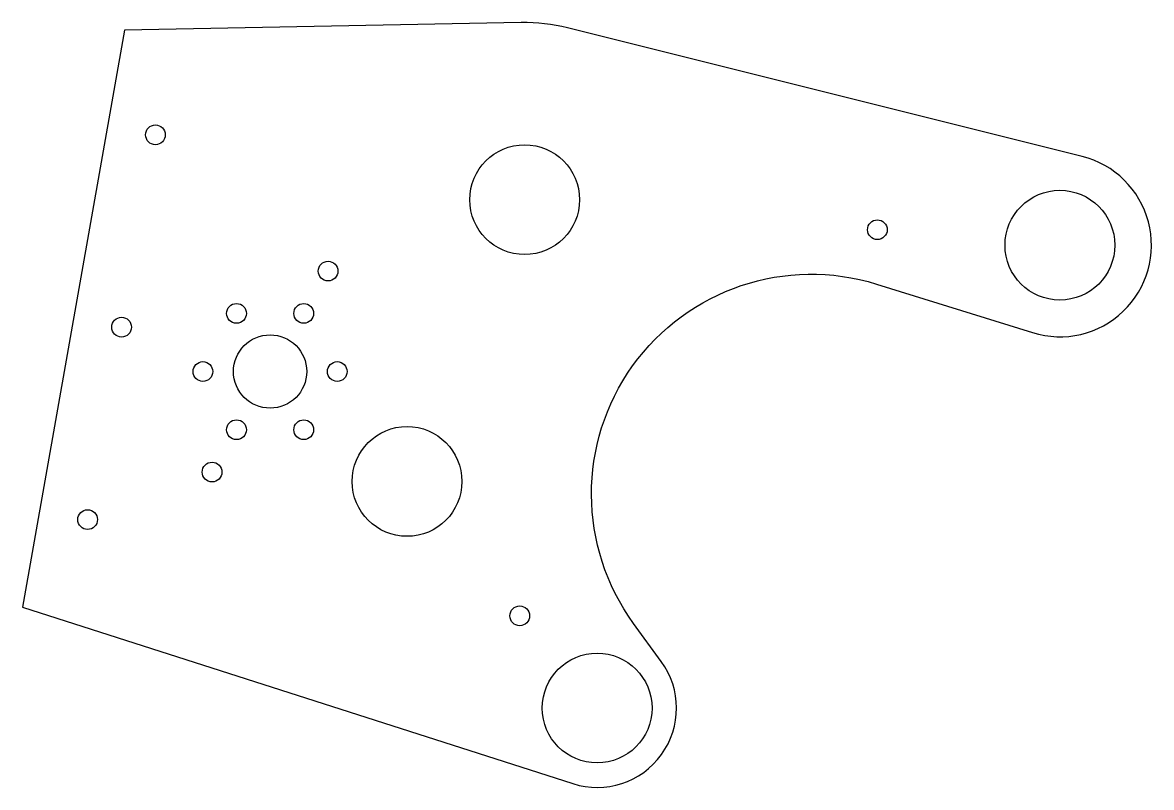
# Model space of a CAD drawing. Header units: inches. Extents: x -8.1 to 3.5, y -3 to 4.8.
import ezdxf

# ---------------------------------------------------------------- set-up
doc = ezdxf.new("R2010")
doc.units = ezdxf.units.IN
doc.header["$MEASUREMENT"] = 0

msp = doc.modelspace()

# ---------------------------------------------------------------- linework, layer by layer
msp.add_lwpolyline([(-1.535, -1.714), (-1.818, -1.325, -0.72243), (0.669, 2.148), (2.267, 1.651, 1.029002), (2.773, 3.455), (-2.494, 4.771, 0.066015), (-2.968, 4.825), (-7.032, 4.748), (-8.074, -1.161), (-2.44, -2.966, 0.725493)], format="xyb", close=True)
for centre, radius in [((-6.714, 3.676), 0.101), ((-2.934, 3.012), 0.562), ((2.546, 2.546), 0.562), ((0.677, 2.705), 0.101), ((-4.946, 2.281), 0.101), ((-5.884, 1.848), 0.101), ((-5.196, 1.848), 0.101), ((-7.061, 1.707), 0.101), ((-5.54, 1.253), 0.375), ((-6.228, 1.253), 0.101), ((-4.853, 1.253), 0.101), ((-5.884, 0.657), 0.101), ((-5.196, 0.657), 0.101), ((-4.138, 0.128), 0.562), ((-6.134, 0.224), 0.101), ((-7.408, -0.263), 0.101), ((-2.984, -1.248), 0.101), ((-2.192, -2.192), 0.562)]:
    msp.add_circle(centre, radius)

doc.saveas('drawing.dxf')
